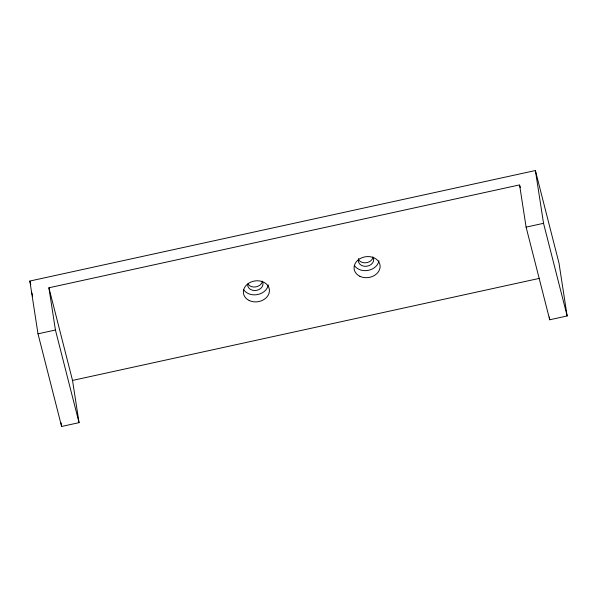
<?xml version="1.0" encoding="UTF-8"?>
<svg xmlns="http://www.w3.org/2000/svg" width="597" height="597" viewBox="0 0 597 597"><rect width="100%" height="100%" fill="white"/><g stroke="black" fill="none" stroke-linecap="round" stroke-linejoin="round"><path stroke-width="0.9" d="M29.85 281.038L535.39 170.533L559.001 263.173L567.15 315.962L549.718 319.768L526.106 227.129L519.584 184.898L48.909 287.791L55.431 330.014L79.043 422.661L61.61 426.467L37.999 333.827L29.85 281.038L30.768 284.642M37.999 333.827L55.431 330.014M526.106 227.129L543.539 223.315L535.39 170.533M79.043 422.661L72.528 380.431L539.554 278.336M543.539 223.315L567.15 315.962M519.815 185.794L520.271 187.592M48.909 287.791L72.528 380.431M31.477 291.597L32.626 296.097M549.292 317.014L549.718 319.768M61.043 422.795L61.61 426.467M262.076 282.359A7.739 6.201 -8.8 0 1 255.3 286.963A7.739 6.201 -8.8 0 1 247.867 283.933M372.774 258.158A7.739 6.201 -8.8 0 1 365.998 262.762A7.739 6.201 -8.8 0 1 358.566 259.732M268.254 284.918A13.097 10.5 -8.8 0 1 257.494 294.575A13.097 10.5 -8.8 0 1 243.636 289.635M262.21 281.142A7.739 6.201 -8.8 0 1 256.844 290.314A7.739 6.201 -8.8 0 1 247.613 284.329M378.946 260.725A13.097 10.5 -8.8 0 1 368.185 270.374A13.097 10.5 -8.8 0 1 354.327 265.434M372.901 256.941A7.739 6.201 -8.8 0 1 366.543 266.284A7.739 6.201 -8.8 0 1 358.693 258.516M249.195 300.515A13.097 10.5 -8.8 0 0 269.419 291.269A13.097 10.5 -8.8 0 0 250.576 282.217A13.097 10.5 -8.8 0 0 249.195 300.515M359.887 276.314A13.097 10.5 -8.8 0 0 380.11 267.075A13.097 10.5 -8.8 0 0 361.275 258.016A13.097 10.5 -8.8 0 0 359.887 276.314"/></g></svg>
